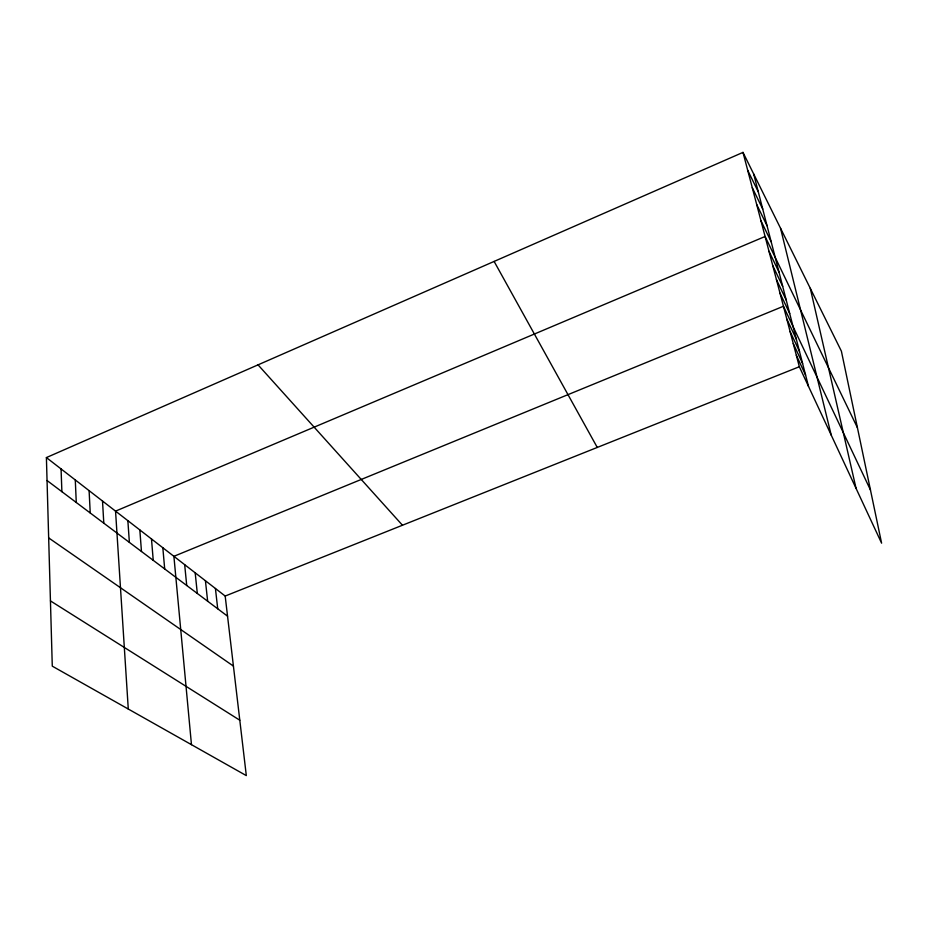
<?xml version="1.0" encoding="UTF-8"?>
<svg xmlns="http://www.w3.org/2000/svg" width="928" height="928" viewBox="0 0 928 928"><rect width="100%" height="100%" fill="white"/><g stroke="black" fill="none" stroke-linecap="round" stroke-linejoin="round"><path stroke-width="1.39" d="M46.4 457.574L225.179 596.043L246.314 775.611L52.281 666.165L46.4 457.574L742.992 152.389L841.394 351.178L881.6 543.17L799.344 366.734L742.992 152.389M225.179 596.043L799.344 366.734M50.437 600.892L239.795 720.221M48.662 537.904L233.427 666.095M47.05 480.53L227.546 616.18M258.042 364.855L402.462 525.236M494.114 261.418L597.272 447.447M747.713 170.346L758.28 191.818M752.283 187.7L762.735 209.055M756.691 204.496L767.038 225.724M760.96 220.748L771.191 241.848M857.426 427.704L765.101 236.478L115.548 511.131L128.284 709.038M768.999 251.279L779.01 272.124M772.769 265.64L782.687 286.346M776.434 279.583L786.248 300.15M779.996 293.12L789.705 313.548M870.476 490.019L783.452 306.263L173.896 556.313L191.47 744.674M786.805 319.035L796.328 339.207M790.076 331.458L799.495 351.492M793.254 343.546L802.581 363.44M796.34 355.296L805.574 375.051M753.675 173.977L808.497 386.361M780.541 228.253L831.244 435.162M810.295 288.33L856.068 488.395M215.424 588.491L217.72 608.791M205.424 580.742L207.652 601.216M195.182 572.808L197.316 593.456M184.672 564.665L186.725 585.498M162.829 547.752L164.697 568.945M151.484 538.959L153.236 560.338M139.826 529.934L141.474 551.499M127.855 520.654L129.386 542.404M102.509 501.039L103.797 523.172M89.1 490.645L90.236 512.987M75.284 479.95L76.27 502.489M61.062 468.93L61.886 491.678"/></g></svg>
